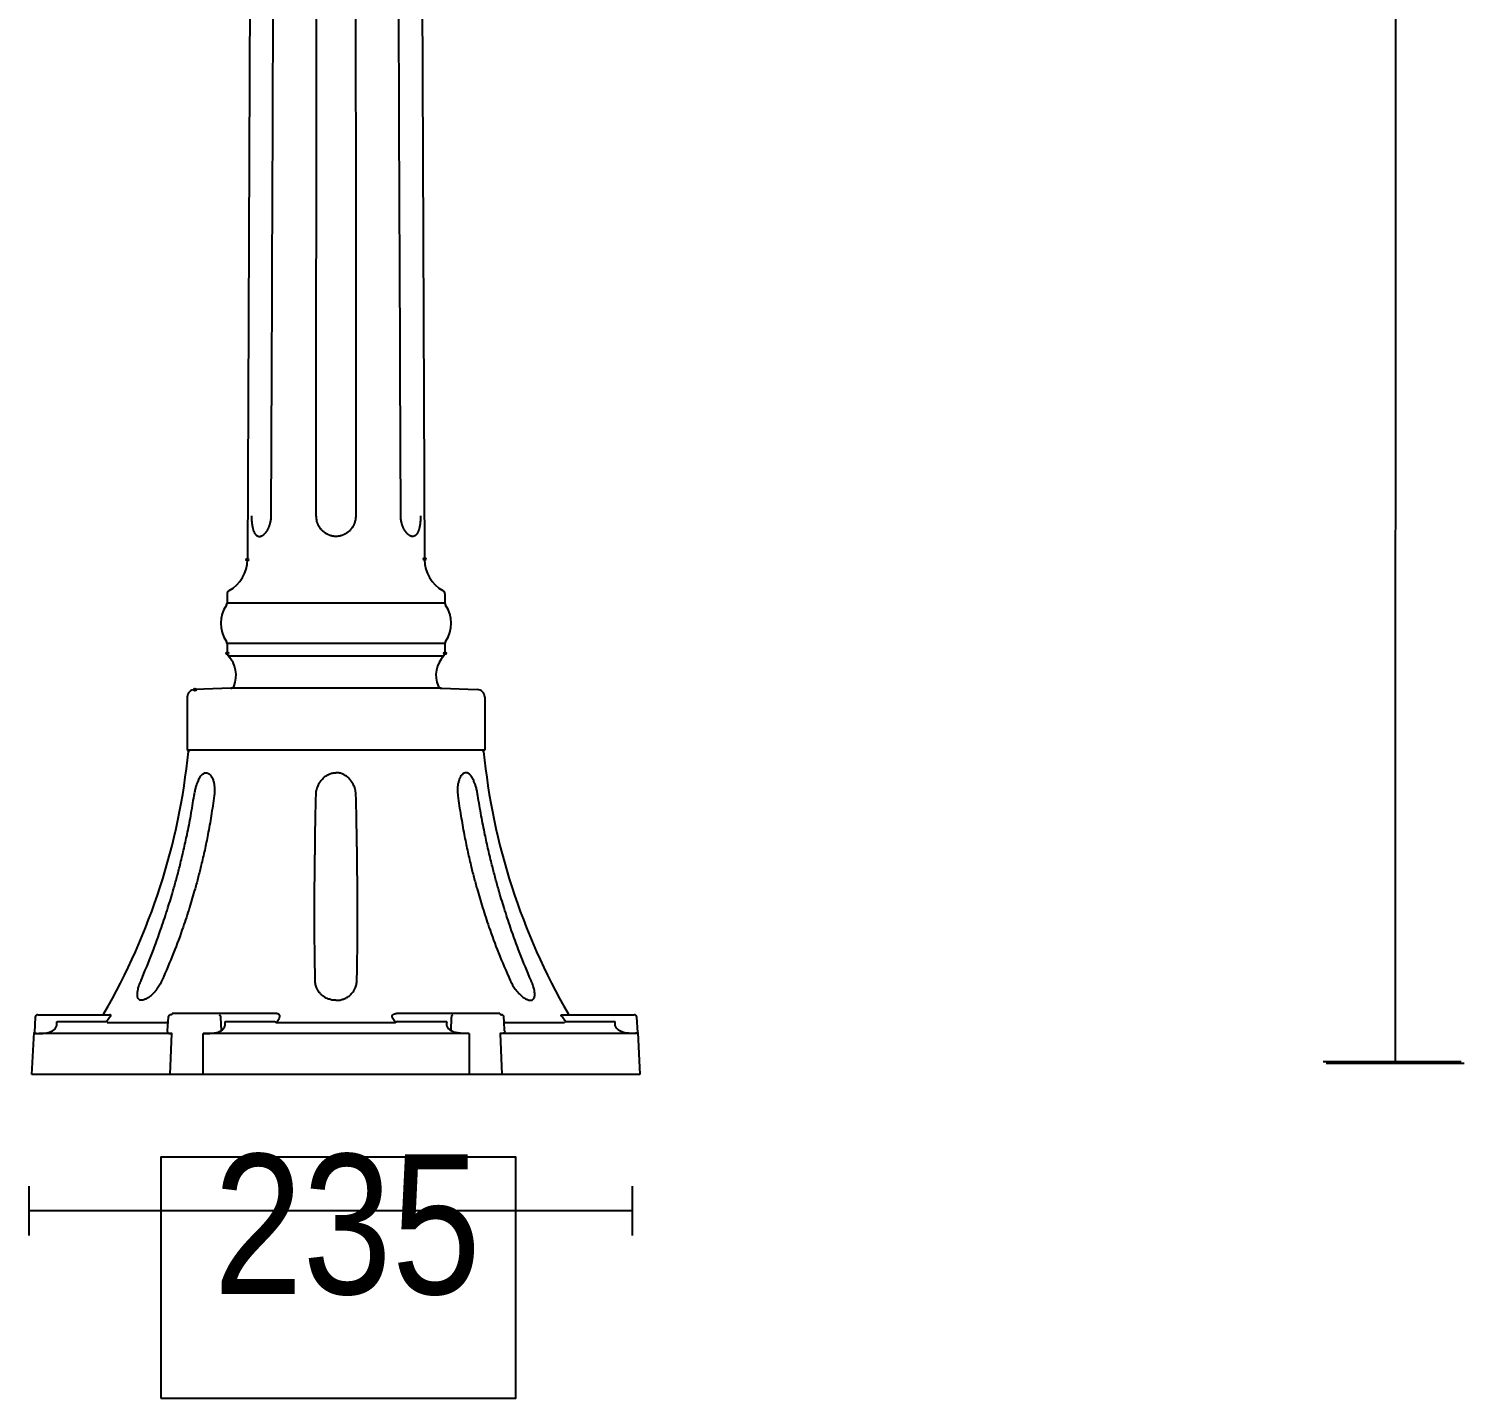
# Model space of a CAD drawing. Extents: x 0 to 144, y 0 to 403.
# Drawn here: x 34.3 to 136.5, y 0 to 97.5 of the extents above; entities that cross this region are included whole.
import ezdxf

# ---------------------------------------------------------------- set-up
doc = ezdxf.new("R2010")
doc.units = 0
doc.layers.add('LIVELLO_1', color=160, linetype='Continuous')
doc.styles.add('STD', font='txt')

# ---------------------------------------------------------------- blocks, each defined once
blk = doc.blocks.new('AI9-BLK1')
at = {"layer": 'LIVELLO_1', "color": 7}
for p, q in [((59.78, -13.07), (59.77, -177.64)), ((-21.36, -22.62), (-21.9, -141.8)), ((-9.83, -22.62), (-9.29, -141.8)), ((-23.34, -144.23), (-23.34, -144.88)), ((-7.85, -144.88), (-23.34, -144.88)), ((-7.85, -144.23), (-7.85, -144.88)), ((-7.85, -147.76), (-23.34, -147.76)), ((-23.34, -147.76), (-23.34, -148.46)), ((-7.85, -147.76), (-7.85, -148.46)), ((-23.26, -148.65), (-7.93, -148.65)), ((-23.09, -150.95), (-25.64, -151.04)), ((-21.93, -150.95), (-23.09, -150.95)), ((-8.1, -150.95), (-5.55, -151.04)), ((-26.18, -151.58), (-26.18, -155.36)), ((-5.01, -151.58), (-5.01, -155.36)), ((-26.18, -155.36), (-26.1, -155.36)), ((-5.01, -155.36), (-5.19, -155.36)), ((-37, -174.36), (-37.06, -175.44)), ((-36.82, -174.18), (-32.26, -174.18)), ((-35.44, -174.65), (-31.93, -174.65)), ((-32.26, -174.18), (-31.7, -174.18)), ((-27.56, -174.65), (-27.6, -175.32)), ((-27.54, -174.36), (-27.56, -174.65)), ((-19.89, -174.1), (-27.25, -174.1)), ((-23.81, -174.36), (-23.78, -175.32)), ((-23.48, -174.65), (-19.96, -174.65)), ((-3.94, -174.1), (-11.3, -174.1)), ((-11.23, -174.65), (-7.71, -174.65)), ((-7.41, -175.32), (-7.38, -174.36)), ((-3.64, -174.65), (-3.65, -174.36)), ((-3.6, -175.32), (-3.64, -174.65)), ((0.5, -174.18), (1.07, -174.18)), ((0.73, -174.65), (4.25, -174.65)), ((1.07, -174.18), (5.62, -174.18)), ((5.87, -175.44), (5.81, -174.36)), ((-37.23, -178.42), (-37.07, -175.45)), ((-31.87, -174.73), (-27.63, -174.73)), ((-25.06, -178.42), (-25.06, -175.52)), ((-19.84, -174.73), (-15.6, -174.73)), ((-15.6, -174.73), (-11.36, -174.73)), ((-6.13, -175.52), (-6.13, -178.42)), ((-3.56, -174.73), (0.67, -174.73)), ((5.88, -175.45), (6.03, -178.42)), ((54.65, -177.51), (64.47, -177.51)), ((54.86, -177.62), (64.68, -177.62)), ((-27.4, -178.42), (-37.23, -178.42)), ((-25.06, -178.42), (-27.4, -178.42)), ((-15.6, -178.42), (-25.06, -178.42)), ((-6.13, -178.42), (-15.6, -178.42)), ((-3.79, -178.42), (-6.13, -178.42)), ((6.03, -178.42), (-3.79, -178.42)), ((-37.46, -186.37), (-37.46, -189.88)), ((5.47, -186.37), (5.47, -189.88)), ((5.47, -188.13), (-37.46, -188.13))]:
    blk.add_line(p, q, dxfattribs=at)
for points in [[(-8.1, -150.95), (-9.26, -150.95), (-21.93, -150.95)], [(-5.19, -155.36), (-15.6, -155.36), (-26.1, -155.36)], [(-27.4, -178.42), (-27.27, -175.52), (-36.73, -175.52)], [(-6.13, -175.52), (-15.6, -175.52), (-25.06, -175.52)], [(5.54, -175.52), (-3.92, -175.52), (-3.79, -178.42)]]:
    blk.add_lwpolyline(points, dxfattribs=at)
blk.add_lwpolyline([(-28.07, -201.47), (-2.8, -201.47), (-2.8, -184.32), (-28.07, -184.32)], close=True, dxfattribs=at)
for centre, radius in [((-21.9, -141.8), 0.0837), ((-23.34, -148.46), 0.0849), ((-25.64, -151.04), 0.0821)]:
    blk.add_circle(centre, radius, dxfattribs=at)
for centre, major_axis, ratio in [((-9.29, -141.75), (0.0833, 0), 0.963833), ((-7.85, -148.46), (-0.0028, -0.0851), 0.965081)]:
    blk.add_ellipse(centre, major_axis=major_axis, ratio=ratio, dxfattribs=at)
for points, knots in [([(-20.21, -138.67), (-20.13, -120.09), (-20.06, -101.51), (-19.98, -82.93), (-19.91, -64.35), (-19.84, -45.77), (-19.76, -27.19)], [0, 0, 0, 0, 1, 1, 1, 2, 2, 2, 2]), ([(-17, -138.67), (-17, -120.09), (-16.99, -101.51), (-16.99, -82.93), (-16.99, -64.35), (-16.99, -45.77), (-16.99, -27.19)], [0, 0, 0, 0, 1, 1, 1, 2, 2, 2, 2]), ([(-14.2, -27.19), (-14.2, -45.77), (-14.2, -64.35), (-14.2, -82.93), (-14.2, -101.51), (-14.2, -120.09), (-14.19, -138.67)], [0, 0, 0, 0, 1, 1, 1, 2, 2, 2, 2]), ([(-10.99, -138.67), (-11.06, -120.09), (-11.14, -101.51), (-11.21, -82.93), (-11.29, -64.35), (-11.36, -45.77), (-11.43, -27.19)], [0, 0, 0, 0, 1, 1, 1, 2, 2, 2, 2]), ([(-21.61, -138.67), (-21.61, -138.73), (-21.61, -138.78), (-21.61, -138.84), (-21.61, -138.88), (-21.6, -138.94), (-21.6, -138.98), (-21.6, -139.02), (-21.6, -139.06), (-21.59, -139.1), (-21.59, -139.14), (-21.59, -139.18), (-21.58, -139.21), (-21.58, -139.24), (-21.57, -139.26), (-21.57, -139.29), (-21.57, -139.31), (-21.56, -139.34), (-21.56, -139.36), (-21.56, -139.39), (-21.55, -139.41), (-21.55, -139.43), (-21.54, -139.46), (-21.54, -139.49), (-21.53, -139.51), (-21.53, -139.54), (-21.52, -139.56), (-21.51, -139.58), (-21.51, -139.6), (-21.51, -139.63), (-21.5, -139.65), (-21.49, -139.67), (-21.49, -139.69), (-21.48, -139.71), (-21.47, -139.73), (-21.47, -139.75), (-21.46, -139.77), (-21.45, -139.79), (-21.44, -139.8), (-21.43, -139.83), (-21.43, -139.84), (-21.42, -139.86), (-21.41, -139.87), (-21.4, -139.89), (-21.39, -139.9), (-21.39, -139.92), (-21.38, -139.93), (-21.37, -139.95), (-21.36, -139.96), (-21.35, -139.97), (-21.34, -139.98), (-21.33, -139.99), (-21.32, -140), (-21.32, -140.01), (-21.3, -140.02), (-21.3, -140.03), (-21.28, -140.05), (-21.28, -140.05), (-21.26, -140.06), (-21.26, -140.07), (-21.24, -140.07), (-21.24, -140.09), (-21.23, -140.09), (-21.22, -140.1), (-21.2, -140.1), (-21.19, -140.11), (-21.18, -140.11), (-21.17, -140.12), (-21.16, -140.12), (-21.15, -140.13), (-21.14, -140.13), (-21.13, -140.13), (-21.12, -140.14), (-21.1, -140.14), (-21.1, -140.14), (-21.08, -140.14), (-21.07, -140.14), (-21.06, -140.14), (-21.05, -140.14), (-21.04, -140.14), (-21.03, -140.14), (-21.01, -140.14), (-21, -140.14), (-20.99, -140.14), (-20.98, -140.14), (-20.97, -140.13), (-20.96, -140.13), (-20.94, -140.13), (-20.93, -140.12), (-20.91, -140.12), (-20.91, -140.11), (-20.89, -140.11), (-20.88, -140.1), (-20.87, -140.1), (-20.86, -140.09), (-20.84, -140.09), (-20.83, -140.07), (-20.81, -140.07), (-20.81, -140.06), (-20.79, -140.05), (-20.78, -140.05), (-20.77, -140.03), (-20.75, -140.02), (-20.74, -140.01), (-20.73, -140), (-20.71, -139.99), (-20.7, -139.98), (-20.69, -139.97), (-20.68, -139.96), (-20.66, -139.95), (-20.65, -139.93), (-20.64, -139.92), (-20.62, -139.9), (-20.61, -139.88), (-20.6, -139.87), (-20.58, -139.86), (-20.57, -139.84), (-20.56, -139.82), (-20.54, -139.8), (-20.53, -139.79), (-20.52, -139.77), (-20.51, -139.75), (-20.5, -139.73), (-20.48, -139.71), (-20.47, -139.69), (-20.46, -139.67), (-20.45, -139.65), (-20.43, -139.62), (-20.42, -139.6), (-20.41, -139.58), (-20.4, -139.56), (-20.39, -139.54), (-20.38, -139.51), (-20.37, -139.49), (-20.36, -139.46), (-20.35, -139.43), (-20.33, -139.41), (-20.33, -139.39), (-20.32, -139.36), (-20.31, -139.34), (-20.3, -139.31), (-20.3, -139.29), (-20.29, -139.26), (-20.28, -139.24), (-20.28, -139.21), (-20.27, -139.18), (-20.26, -139.14), (-20.25, -139.1), (-20.24, -139.06), (-20.23, -139.02), (-20.23, -138.98), (-20.22, -138.94), (-20.22, -138.88), (-20.21, -138.84), (-20.21, -138.78), (-20.21, -138.73), (-20.21, -138.67)], [0, 0, 0, 0, 1, 1, 1, 2, 2, 2, 3, 3, 3, 4, 4, 4, 5, 5, 5, 6, 6, 6, 7, 7, 7, 8, 8, 8, 9, 9, 9, 10, 10, 10, 11, 11, 11, 12, 12, 12, 13, 13, 13, 14, 14, 14, 15, 15, 15, 16, 16, 16, 17, 17, 17, 18, 18, 18, 19, 19, 19, 20, 20, 20, 21, 21, 21, 22, 22, 22, 23, 23, 23, 24, 24, 24, 25, 25, 25, 26, 26, 26, 27, 27, 27, 28, 28, 28, 29, 29, 29, 30, 30, 30, 31, 31, 31, 32, 32, 32, 33, 33, 33, 34, 34, 34, 35, 35, 35, 36, 36, 36, 37, 37, 37, 38, 38, 38, 39, 39, 39, 40, 40, 40, 41, 41, 41, 42, 42, 42, 43, 43, 43, 44, 44, 44, 45, 45, 45, 46, 46, 46, 47, 47, 47, 48, 48, 48, 49, 49, 49, 50, 50, 50, 51, 51, 51, 52, 52, 52, 52]), ([(-15.6, -140.14), (-15.64, -140.14), (-15.68, -140.14), (-15.72, -140.14), (-15.75, -140.13), (-15.79, -140.13), (-15.83, -140.12), (-15.86, -140.12), (-15.89, -140.11), (-15.91, -140.1), (-15.94, -140.1), (-15.97, -140.09), (-16, -140.08), (-16.02, -140.07), (-16.03, -140.07), (-16.06, -140.06), (-16.07, -140.05), (-16.09, -140.05), (-16.11, -140.04), (-16.13, -140.03), (-16.16, -140.02), (-16.18, -140.01), (-16.2, -140), (-16.22, -139.99), (-16.23, -139.99), (-16.26, -139.97), (-16.28, -139.96), (-16.3, -139.95), (-16.32, -139.94), (-16.33, -139.92), (-16.35, -139.91), (-16.38, -139.9), (-16.4, -139.88), (-16.41, -139.87), (-16.44, -139.85), (-16.45, -139.84), (-16.47, -139.82), (-16.49, -139.8), (-16.51, -139.79), (-16.53, -139.77), (-16.55, -139.75), (-16.57, -139.73), (-16.59, -139.72), (-16.61, -139.7), (-16.62, -139.68), (-16.64, -139.66), (-16.66, -139.64), (-16.67, -139.62), (-16.69, -139.6), (-16.71, -139.58), (-16.72, -139.55), (-16.74, -139.53), (-16.75, -139.51), (-16.77, -139.49), (-16.78, -139.46), (-16.8, -139.44), (-16.81, -139.41), (-16.82, -139.39), (-16.84, -139.37), (-16.84, -139.35), (-16.86, -139.32), (-16.87, -139.3), (-16.88, -139.27), (-16.89, -139.24), (-16.9, -139.22), (-16.91, -139.2), (-16.92, -139.18), (-16.93, -139.14), (-16.94, -139.1), (-16.95, -139.07), (-16.95, -139.04), (-16.97, -139), (-16.97, -138.96), (-16.98, -138.92), (-16.99, -138.87), (-16.99, -138.83), (-16.99, -138.77), (-17, -138.72), (-17, -138.67)], [0, 0, 0, 0, 1, 1, 1, 2, 2, 2, 3, 3, 3, 4, 4, 4, 5, 5, 5, 6, 6, 6, 7, 7, 7, 8, 8, 8, 9, 9, 9, 10, 10, 10, 11, 11, 11, 12, 12, 12, 13, 13, 13, 14, 14, 14, 15, 15, 15, 16, 16, 16, 17, 17, 17, 18, 18, 18, 19, 19, 19, 20, 20, 20, 21, 21, 21, 22, 22, 22, 23, 23, 23, 24, 24, 24, 25, 25, 25, 26, 26, 26, 26]), ([(-14.19, -138.67), (-14.2, -138.72), (-14.2, -138.77), (-14.2, -138.83), (-14.2, -138.87), (-14.22, -138.92), (-14.22, -138.96), (-14.23, -139), (-14.24, -139.04), (-14.25, -139.07), (-14.26, -139.11), (-14.27, -139.14), (-14.28, -139.18), (-14.29, -139.2), (-14.29, -139.23), (-14.3, -139.24), (-14.32, -139.27), (-14.32, -139.3), (-14.34, -139.32), (-14.35, -139.35), (-14.36, -139.37), (-14.37, -139.39), (-14.39, -139.41), (-14.4, -139.44), (-14.41, -139.46), (-14.43, -139.49), (-14.44, -139.51), (-14.46, -139.53), (-14.47, -139.55), (-14.49, -139.58), (-14.51, -139.6), (-14.52, -139.62), (-14.54, -139.64), (-14.56, -139.66), (-14.57, -139.68), (-14.59, -139.7), (-14.61, -139.72), (-14.62, -139.74), (-14.65, -139.75), (-14.66, -139.78), (-14.68, -139.79), (-14.7, -139.81), (-14.72, -139.82), (-14.74, -139.84), (-14.76, -139.85), (-14.78, -139.87), (-14.8, -139.88), (-14.82, -139.9), (-14.84, -139.91), (-14.86, -139.92), (-14.88, -139.94), (-14.9, -139.95), (-14.92, -139.96), (-14.94, -139.97), (-14.96, -139.99), (-14.98, -139.99), (-15, -140), (-15.02, -140.01), (-15.04, -140.02), (-15.06, -140.03), (-15.08, -140.04), (-15.1, -140.05), (-15.12, -140.05), (-15.14, -140.06), (-15.16, -140.07), (-15.18, -140.07), (-15.2, -140.08), (-15.23, -140.09), (-15.25, -140.1), (-15.28, -140.1), (-15.31, -140.11), (-15.34, -140.12), (-15.36, -140.12), (-15.4, -140.13), (-15.44, -140.13), (-15.48, -140.14), (-15.52, -140.14), (-15.56, -140.14), (-15.6, -140.14)], [0, 0, 0, 0, 1, 1, 1, 2, 2, 2, 3, 3, 3, 4, 4, 4, 5, 5, 5, 6, 6, 6, 7, 7, 7, 8, 8, 8, 9, 9, 9, 10, 10, 10, 11, 11, 11, 12, 12, 12, 13, 13, 13, 14, 14, 14, 15, 15, 15, 16, 16, 16, 17, 17, 17, 18, 18, 18, 19, 19, 19, 20, 20, 20, 21, 21, 21, 22, 22, 22, 23, 23, 23, 24, 24, 24, 25, 25, 25, 26, 26, 26, 26]), ([(-9.59, -138.67), (-9.59, -138.67), (-9.59, -138.83), (-9.59, -138.83), (-9.59, -138.88), (-9.59, -138.94), (-9.59, -138.98), (-9.59, -139.02), (-9.6, -139.06), (-9.6, -139.1), (-9.61, -139.13), (-9.61, -139.17), (-9.61, -139.21), (-9.62, -139.24), (-9.62, -139.26), (-9.62, -139.28), (-9.63, -139.31), (-9.63, -139.33), (-9.63, -139.36), (-9.64, -139.39), (-9.64, -139.41), (-9.65, -139.43), (-9.65, -139.46), (-9.65, -139.49), (-9.66, -139.51), (-9.67, -139.54), (-9.67, -139.56), (-9.68, -139.58), (-9.68, -139.6), (-9.69, -139.63), (-9.7, -139.65), (-9.7, -139.67), (-9.71, -139.69), (-9.72, -139.71), (-9.72, -139.73), (-9.73, -139.75), (-9.74, -139.77), (-9.74, -139.79), (-9.75, -139.8), (-9.76, -139.82), (-9.77, -139.84), (-9.77, -139.86), (-9.78, -139.87), (-9.79, -139.88), (-9.8, -139.9), (-9.81, -139.92), (-9.82, -139.93), (-9.82, -139.95), (-9.83, -139.96), (-9.84, -139.97), (-9.85, -139.98), (-9.86, -139.99), (-9.87, -140), (-9.88, -140.01), (-9.89, -140.02), (-9.9, -140.03), (-9.91, -140.05), (-9.92, -140.05), (-9.93, -140.06), (-9.93, -140.07), (-9.95, -140.07), (-9.96, -140.09), (-9.97, -140.09), (-9.98, -140.1), (-9.99, -140.1), (-10, -140.11), (-10.01, -140.11), (-10.02, -140.12), (-10.03, -140.12), (-10.04, -140.13), (-10.05, -140.13), (-10.06, -140.13), (-10.08, -140.14), (-10.09, -140.14), (-10.1, -140.14), (-10.11, -140.14), (-10.12, -140.14), (-10.13, -140.14), (-10.14, -140.14), (-10.16, -140.14), (-10.17, -140.14), (-10.18, -140.14), (-10.19, -140.14), (-10.2, -140.14), (-10.22, -140.14), (-10.23, -140.13), (-10.24, -140.13), (-10.25, -140.12), (-10.26, -140.12), (-10.28, -140.12), (-10.29, -140.11), (-10.3, -140.11), (-10.31, -140.1), (-10.33, -140.1), (-10.34, -140.09), (-10.35, -140.09), (-10.36, -140.07), (-10.38, -140.07), (-10.39, -140.06), (-10.4, -140.05), (-10.41, -140.05), (-10.43, -140.03), (-10.44, -140.02), (-10.46, -140.01), (-10.47, -140), (-10.48, -139.99), (-10.49, -139.98), (-10.51, -139.97), (-10.52, -139.96), (-10.53, -139.95), (-10.55, -139.93), (-10.56, -139.92), (-10.57, -139.9), (-10.58, -139.88), (-10.6, -139.87), (-10.61, -139.86), (-10.62, -139.84), (-10.63, -139.82), (-10.65, -139.8), (-10.66, -139.79), (-10.67, -139.77), (-10.68, -139.75), (-10.7, -139.73), (-10.71, -139.71), (-10.72, -139.69), (-10.73, -139.67), (-10.74, -139.65), (-10.76, -139.63), (-10.77, -139.6), (-10.78, -139.58), (-10.79, -139.56), (-10.8, -139.54), (-10.81, -139.51), (-10.83, -139.49), (-10.83, -139.46), (-10.84, -139.43), (-10.86, -139.41), (-10.86, -139.39), (-10.87, -139.36), (-10.88, -139.34), (-10.89, -139.31), (-10.9, -139.29), (-10.91, -139.26), (-10.91, -139.24), (-10.92, -139.21), (-10.93, -139.18), (-10.94, -139.14), (-10.94, -139.1), (-10.95, -139.06), (-10.96, -139.02), (-10.96, -138.98), (-10.97, -138.94), (-10.98, -138.88), (-10.98, -138.84), (-10.99, -138.78), (-10.99, -138.73), (-10.99, -138.67)], [0, 0, 0, 0, 1, 1, 1, 2, 2, 2, 3, 3, 3, 4, 4, 4, 5, 5, 5, 6, 6, 6, 7, 7, 7, 8, 8, 8, 9, 9, 9, 10, 10, 10, 11, 11, 11, 12, 12, 12, 13, 13, 13, 14, 14, 14, 15, 15, 15, 16, 16, 16, 17, 17, 17, 18, 18, 18, 19, 19, 19, 20, 20, 20, 21, 21, 21, 22, 22, 22, 23, 23, 23, 24, 24, 24, 25, 25, 25, 26, 26, 26, 27, 27, 27, 28, 28, 28, 29, 29, 29, 30, 30, 30, 31, 31, 31, 32, 32, 32, 33, 33, 33, 34, 34, 34, 35, 35, 35, 36, 36, 36, 37, 37, 37, 38, 38, 38, 39, 39, 39, 40, 40, 40, 41, 41, 41, 42, 42, 42, 43, 43, 43, 44, 44, 44, 45, 45, 45, 46, 46, 46, 47, 47, 47, 48, 48, 48, 49, 49, 49, 50, 50, 50, 51, 51, 51, 52, 52, 52, 52]), ([(-23.09, -150.95), (-22.99, -150.95), (-22.89, -150.88), (-22.85, -150.78), (-22.56, -150.05), (-22.71, -149.22), (-23.26, -148.65)], [0, 0, 0, 0, 1, 1, 1, 2, 2, 2, 2]), ([(-25.69, -158.58), (-25.67, -158.48), (-25.66, -158.38), (-25.63, -158.27), (-25.61, -158.18), (-25.59, -158.08), (-25.56, -157.99), (-25.54, -157.91), (-25.52, -157.84), (-25.49, -157.77), (-25.47, -157.7), (-25.44, -157.63), (-25.42, -157.57), (-25.4, -157.52), (-25.38, -157.48), (-25.36, -157.44), (-25.34, -157.39), (-25.32, -157.35), (-25.29, -157.31), (-25.27, -157.28), (-25.25, -157.24), (-25.23, -157.21), (-25.21, -157.18), (-25.18, -157.15), (-25.16, -157.12), (-25.13, -157.1), (-25.11, -157.08), (-25.09, -157.06), (-25.07, -157.04), (-25.04, -157.02), (-25.02, -157.01), (-24.99, -156.99), (-24.97, -156.98), (-24.95, -156.97), (-24.92, -156.97), (-24.9, -156.96), (-24.87, -156.96), (-24.85, -156.96), (-24.83, -156.96), (-24.8, -156.96), (-24.78, -156.96), (-24.76, -156.97), (-24.73, -156.98), (-24.71, -156.99), (-24.69, -157), (-24.66, -157.01), (-24.64, -157.03), (-24.62, -157.05), (-24.6, -157.06), (-24.57, -157.08), (-24.55, -157.11), (-24.53, -157.14), (-24.51, -157.16), (-24.49, -157.19), (-24.47, -157.21), (-24.45, -157.25), (-24.43, -157.28), (-24.42, -157.32), (-24.4, -157.35), (-24.38, -157.39), (-24.37, -157.42), (-24.34, -157.5), (-24.32, -157.57), (-24.3, -157.64), (-24.28, -157.71), (-24.27, -157.79), (-24.26, -157.87), (-24.24, -157.98), (-24.23, -158.09), (-24.24, -158.21), (-24.24, -158.33), (-24.25, -158.46), (-24.26, -158.58)], [0, 0, 0, 0, 1, 1, 1, 2, 2, 2, 3, 3, 3, 4, 4, 4, 5, 5, 5, 6, 6, 6, 7, 7, 7, 8, 8, 8, 9, 9, 9, 10, 10, 10, 11, 11, 11, 12, 12, 12, 13, 13, 13, 14, 14, 14, 15, 15, 15, 16, 16, 16, 17, 17, 17, 18, 18, 18, 19, 19, 19, 20, 20, 20, 21, 21, 21, 22, 22, 22, 23, 23, 23, 24, 24, 24, 24]), ([(-17.02, -158.58), (-17.01, -158.45), (-17.01, -158.33), (-16.98, -158.21), (-16.95, -158.09), (-16.92, -157.98), (-16.87, -157.88), (-16.84, -157.8), (-16.8, -157.72), (-16.75, -157.65), (-16.71, -157.58), (-16.66, -157.52), (-16.61, -157.46), (-16.58, -157.42), (-16.55, -157.39), (-16.51, -157.35), (-16.48, -157.32), (-16.45, -157.28), (-16.41, -157.25), (-16.36, -157.22), (-16.31, -157.18), (-16.25, -157.15), (-16.2, -157.11), (-16.14, -157.08), (-16.08, -157.06), (-16.01, -157.02), (-15.93, -157), (-15.86, -156.98), (-15.77, -156.97), (-15.69, -156.96), (-15.6, -156.96)], [0, 0, 0, 0, 1, 1, 1, 2, 2, 2, 3, 3, 3, 4, 4, 4, 5, 5, 5, 6, 6, 6, 7, 7, 7, 8, 8, 8, 9, 9, 9, 10, 10, 10, 10]), ([(-14.18, -158.58), (-14.18, -158.45), (-14.19, -158.33), (-14.22, -158.21), (-14.24, -158.09), (-14.28, -157.98), (-14.32, -157.88), (-14.36, -157.8), (-14.4, -157.72), (-14.44, -157.65), (-14.49, -157.58), (-14.53, -157.52), (-14.58, -157.46), (-14.61, -157.42), (-14.65, -157.39), (-14.68, -157.35), (-14.71, -157.32), (-14.75, -157.28), (-14.79, -157.25), (-14.84, -157.22), (-14.88, -157.18), (-14.94, -157.15), (-14.99, -157.11), (-15.05, -157.08), (-15.11, -157.06), (-15.18, -157.02), (-15.26, -157), (-15.34, -156.98), (-15.42, -156.97), (-15.51, -156.96), (-15.6, -156.96)], [0, 0, 0, 0, 1, 1, 1, 2, 2, 2, 3, 3, 3, 4, 4, 4, 5, 5, 5, 6, 6, 6, 7, 7, 7, 8, 8, 8, 9, 9, 9, 10, 10, 10, 10]), ([(-5.51, -158.58), (-5.52, -158.48), (-5.54, -158.38), (-5.56, -158.27), (-5.59, -158.18), (-5.6, -158.08), (-5.63, -157.99), (-5.65, -157.91), (-5.68, -157.84), (-5.7, -157.77), (-5.72, -157.7), (-5.75, -157.63), (-5.78, -157.57), (-5.79, -157.52), (-5.81, -157.48), (-5.83, -157.44), (-5.86, -157.39), (-5.88, -157.35), (-5.9, -157.31), (-5.92, -157.28), (-5.94, -157.24), (-5.97, -157.21), (-5.98, -157.18), (-6.01, -157.15), (-6.04, -157.12), (-6.06, -157.1), (-6.08, -157.08), (-6.1, -157.06), (-6.13, -157.04), (-6.15, -157.02), (-6.18, -157.01), (-6.2, -156.99), (-6.22, -156.98), (-6.24, -156.97), (-6.27, -156.97), (-6.29, -156.96), (-6.32, -156.96), (-6.34, -156.96), (-6.37, -156.96), (-6.39, -156.96), (-6.41, -156.96), (-6.44, -156.97), (-6.46, -156.98), (-6.48, -156.99), (-6.51, -157), (-6.53, -157.01), (-6.56, -157.03), (-6.58, -157.05), (-6.6, -157.06), (-6.62, -157.08), (-6.64, -157.11), (-6.66, -157.14), (-6.69, -157.16), (-6.71, -157.19), (-6.73, -157.21), (-6.74, -157.25), (-6.76, -157.28), (-6.78, -157.32), (-6.8, -157.35), (-6.81, -157.39), (-6.83, -157.42), (-6.85, -157.5), (-6.88, -157.57), (-6.89, -157.64), (-6.91, -157.71), (-6.93, -157.79), (-6.94, -157.87), (-6.95, -157.98), (-6.96, -158.09), (-6.96, -158.21), (-6.96, -158.33), (-6.94, -158.46), (-6.93, -158.58)], [0, 0, 0, 0, 1, 1, 1, 2, 2, 2, 3, 3, 3, 4, 4, 4, 5, 5, 5, 6, 6, 6, 7, 7, 7, 8, 8, 8, 9, 9, 9, 10, 10, 10, 11, 11, 11, 12, 12, 12, 13, 13, 13, 14, 14, 14, 15, 15, 15, 16, 16, 16, 17, 17, 17, 18, 18, 18, 19, 19, 19, 20, 20, 20, 21, 21, 21, 22, 22, 22, 23, 23, 23, 24, 24, 24, 24]), ([(-29.47, -171.74), (-29.2, -171.09), (-28.93, -170.44), (-28.68, -169.79), (-28.45, -169.19), (-28.23, -168.58), (-28.02, -167.97), (-27.86, -167.51), (-27.71, -167.05), (-27.56, -166.58), (-27.42, -166.14), (-27.29, -165.7), (-27.16, -165.25), (-27.08, -164.97), (-27, -164.68), (-26.92, -164.39), (-26.84, -164.1), (-26.77, -163.81), (-26.69, -163.52), (-26.61, -163.17), (-26.52, -162.82), (-26.44, -162.46), (-26.35, -162.09), (-26.27, -161.72), (-26.19, -161.34), (-26.1, -160.9), (-26.01, -160.47), (-25.93, -160.02), (-25.85, -159.54), (-25.77, -159.06), (-25.69, -158.58)], [0, 0, 0, 0, 1, 1, 1, 2, 2, 2, 3, 3, 3, 4, 4, 4, 5, 5, 5, 6, 6, 6, 7, 7, 7, 8, 8, 8, 9, 9, 9, 10, 10, 10, 10]), ([(-24.26, -158.58), (-24.33, -159.07), (-24.4, -159.55), (-24.48, -160.03), (-24.55, -160.48), (-24.63, -160.92), (-24.72, -161.36), (-24.79, -161.73), (-24.86, -162.1), (-24.94, -162.47), (-25.02, -162.82), (-25.1, -163.18), (-25.19, -163.53), (-25.26, -163.81), (-25.33, -164.1), (-25.4, -164.38), (-25.47, -164.66), (-25.55, -164.94), (-25.63, -165.22), (-25.76, -165.66), (-25.89, -166.11), (-26.02, -166.55), (-26.17, -167.02), (-26.32, -167.48), (-26.48, -167.94), (-26.69, -168.55), (-26.91, -169.17), (-27.15, -169.77), (-27.42, -170.43), (-27.7, -171.09), (-27.99, -171.74)], [0, 0, 0, 0, 1, 1, 1, 2, 2, 2, 3, 3, 3, 4, 4, 4, 5, 5, 5, 6, 6, 6, 7, 7, 7, 8, 8, 8, 9, 9, 9, 10, 10, 10, 10]), ([(-17.08, -171.74), (-17.09, -171.08), (-17.1, -170.43), (-17.11, -169.77), (-17.12, -169.17), (-17.12, -168.56), (-17.12, -167.96), (-17.12, -167.5), (-17.12, -167.04), (-17.12, -166.58), (-17.12, -166.14), (-17.12, -165.7), (-17.12, -165.25), (-17.12, -164.97), (-17.12, -164.68), (-17.11, -164.39), (-17.11, -164.1), (-17.11, -163.81), (-17.1, -163.52), (-17.1, -163.17), (-17.09, -162.81), (-17.09, -162.45), (-17.09, -162.08), (-17.08, -161.71), (-17.08, -161.34), (-17.07, -160.9), (-17.06, -160.46), (-17.05, -160.02), (-17.05, -159.54), (-17.03, -159.06), (-17.02, -158.58)], [0, 0, 0, 0, 1, 1, 1, 2, 2, 2, 3, 3, 3, 4, 4, 4, 5, 5, 5, 6, 6, 6, 7, 7, 7, 8, 8, 8, 9, 9, 9, 10, 10, 10, 10]), ([(-14.11, -171.74), (-14.1, -171.08), (-14.09, -170.43), (-14.08, -169.77), (-14.07, -169.17), (-14.07, -168.56), (-14.07, -167.96), (-14.07, -167.5), (-14.07, -167.04), (-14.07, -166.58), (-14.07, -166.14), (-14.07, -165.7), (-14.07, -165.25), (-14.07, -164.97), (-14.08, -164.68), (-14.08, -164.39), (-14.08, -164.1), (-14.09, -163.81), (-14.09, -163.52), (-14.09, -163.17), (-14.1, -162.81), (-14.1, -162.45), (-14.11, -162.08), (-14.11, -161.71), (-14.12, -161.34), (-14.13, -160.9), (-14.13, -160.46), (-14.14, -160.02), (-14.15, -159.54), (-14.16, -159.06), (-14.18, -158.58)], [0, 0, 0, 0, 1, 1, 1, 2, 2, 2, 3, 3, 3, 4, 4, 4, 5, 5, 5, 6, 6, 6, 7, 7, 7, 8, 8, 8, 9, 9, 9, 10, 10, 10, 10]), ([(-6.93, -158.58), (-6.86, -159.07), (-6.8, -159.55), (-6.71, -160.03), (-6.64, -160.48), (-6.56, -160.92), (-6.48, -161.36), (-6.4, -161.73), (-6.33, -162.1), (-6.25, -162.47), (-6.17, -162.82), (-6.09, -163.18), (-6.01, -163.53), (-5.94, -163.81), (-5.87, -164.1), (-5.79, -164.38), (-5.72, -164.66), (-5.64, -164.94), (-5.56, -165.22), (-5.44, -165.66), (-5.31, -166.11), (-5.17, -166.55), (-5.02, -167.02), (-4.87, -167.48), (-4.72, -167.94), (-4.5, -168.55), (-4.28, -169.17), (-4.04, -169.77), (-3.77, -170.43), (-3.49, -171.09), (-3.2, -171.74)], [0, 0, 0, 0, 1, 1, 1, 2, 2, 2, 3, 3, 3, 4, 4, 4, 5, 5, 5, 6, 6, 6, 7, 7, 7, 8, 8, 8, 9, 9, 9, 10, 10, 10, 10]), ([(-1.72, -171.74), (-1.99, -171.09), (-2.26, -170.44), (-2.52, -169.79), (-2.75, -169.19), (-2.97, -168.58), (-3.18, -167.97), (-3.34, -167.51), (-3.49, -167.05), (-3.63, -166.58), (-3.77, -166.14), (-3.91, -165.7), (-4.04, -165.25), (-4.11, -164.97), (-4.2, -164.68), (-4.27, -164.39), (-4.35, -164.1), (-4.43, -163.81), (-4.5, -163.52), (-4.59, -163.17), (-4.67, -162.82), (-4.75, -162.46), (-4.84, -162.09), (-4.92, -161.72), (-5, -161.34), (-5.09, -160.9), (-5.18, -160.47), (-5.26, -160.02), (-5.35, -159.54), (-5.43, -159.06), (-5.51, -158.58)], [0, 0, 0, 0, 1, 1, 1, 2, 2, 2, 3, 3, 3, 4, 4, 4, 5, 5, 5, 6, 6, 6, 7, 7, 7, 8, 8, 8, 9, 9, 9, 10, 10, 10, 10]), ([(-27.99, -171.74), (-28.04, -171.86), (-28.1, -171.97), (-28.16, -172.07), (-28.22, -172.17), (-28.28, -172.26), (-28.35, -172.35), (-28.4, -172.42), (-28.45, -172.48), (-28.5, -172.55), (-28.55, -172.6), (-28.6, -172.66), (-28.66, -172.71), (-28.69, -172.75), (-28.73, -172.78), (-28.76, -172.81), (-28.8, -172.84), (-28.83, -172.87), (-28.87, -172.9), (-28.9, -172.93), (-28.94, -172.95), (-28.97, -172.97), (-29.01, -172.99), (-29.04, -173.02), (-29.08, -173.04), (-29.11, -173.05), (-29.14, -173.07), (-29.17, -173.08), (-29.2, -173.1), (-29.23, -173.11), (-29.26, -173.12), (-29.29, -173.13), (-29.32, -173.14), (-29.34, -173.14), (-29.37, -173.15), (-29.39, -173.15), (-29.42, -173.15), (-29.45, -173.15), (-29.47, -173.15), (-29.49, -173.15), (-29.51, -173.15), (-29.53, -173.14), (-29.55, -173.13), (-29.57, -173.12), (-29.59, -173.11), (-29.61, -173.1), (-29.63, -173.08), (-29.64, -173.07), (-29.66, -173.05), (-29.67, -173.03), (-29.68, -173.01), (-29.69, -172.98), (-29.7, -172.97), (-29.71, -172.94), (-29.72, -172.92), (-29.73, -172.89), (-29.73, -172.86), (-29.73, -172.83), (-29.73, -172.8), (-29.73, -172.77), (-29.73, -172.74), (-29.73, -172.68), (-29.73, -172.62), (-29.72, -172.56), (-29.71, -172.49), (-29.7, -172.42), (-29.68, -172.36), (-29.66, -172.25), (-29.63, -172.16), (-29.6, -172.06), (-29.56, -171.95), (-29.52, -171.85), (-29.47, -171.74)], [0, 0, 0, 0, 1, 1, 1, 2, 2, 2, 3, 3, 3, 4, 4, 4, 5, 5, 5, 6, 6, 6, 7, 7, 7, 8, 8, 8, 9, 9, 9, 10, 10, 10, 11, 11, 11, 12, 12, 12, 13, 13, 13, 14, 14, 14, 15, 15, 15, 16, 16, 16, 17, 17, 17, 18, 18, 18, 19, 19, 19, 20, 20, 20, 21, 21, 21, 22, 22, 22, 23, 23, 23, 24, 24, 24, 24]), ([(-15.6, -173.15), (-15.68, -173.15), (-15.76, -173.15), (-15.84, -173.14), (-15.91, -173.13), (-15.98, -173.11), (-16.05, -173.08), (-16.11, -173.07), (-16.16, -173.05), (-16.21, -173.02), (-16.27, -173), (-16.32, -172.98), (-16.37, -172.95), (-16.4, -172.93), (-16.44, -172.9), (-16.47, -172.88), (-16.5, -172.86), (-16.54, -172.83), (-16.57, -172.8), (-16.6, -172.78), (-16.64, -172.75), (-16.67, -172.72), (-16.7, -172.69), (-16.72, -172.66), (-16.75, -172.62), (-16.8, -172.57), (-16.83, -172.52), (-16.87, -172.47), (-16.9, -172.41), (-16.93, -172.35), (-16.96, -172.29), (-17, -172.21), (-17.03, -172.12), (-17.05, -172.03), (-17.07, -171.94), (-17.07, -171.84), (-17.08, -171.74)], [0, 0, 0, 0, 1, 1, 1, 2, 2, 2, 3, 3, 3, 4, 4, 4, 5, 5, 5, 6, 6, 6, 7, 7, 7, 8, 8, 8, 9, 9, 9, 10, 10, 10, 11, 11, 11, 12, 12, 12, 12]), ([(-15.6, -173.15), (-15.52, -173.15), (-15.43, -173.15), (-15.36, -173.14), (-15.29, -173.13), (-15.21, -173.11), (-15.14, -173.08), (-15.09, -173.07), (-15.03, -173.05), (-14.98, -173.02), (-14.93, -173), (-14.88, -172.98), (-14.83, -172.95), (-14.79, -172.93), (-14.76, -172.9), (-14.72, -172.88), (-14.69, -172.86), (-14.65, -172.83), (-14.62, -172.8), (-14.59, -172.78), (-14.56, -172.75), (-14.53, -172.72), (-14.5, -172.69), (-14.47, -172.66), (-14.44, -172.62), (-14.4, -172.57), (-14.36, -172.52), (-14.33, -172.47), (-14.29, -172.41), (-14.26, -172.35), (-14.23, -172.29), (-14.2, -172.21), (-14.17, -172.12), (-14.15, -172.03), (-14.13, -171.94), (-14.12, -171.84), (-14.11, -171.74)], [0, 0, 0, 0, 1, 1, 1, 2, 2, 2, 3, 3, 3, 4, 4, 4, 5, 5, 5, 6, 6, 6, 7, 7, 7, 8, 8, 8, 9, 9, 9, 10, 10, 10, 11, 11, 11, 12, 12, 12, 12]), ([(-3.2, -171.74), (-3.15, -171.86), (-3.09, -171.97), (-3.03, -172.07), (-2.98, -172.17), (-2.91, -172.26), (-2.85, -172.35), (-2.8, -172.42), (-2.75, -172.48), (-2.69, -172.55), (-2.64, -172.6), (-2.59, -172.66), (-2.53, -172.71), (-2.5, -172.75), (-2.46, -172.78), (-2.43, -172.81), (-2.4, -172.84), (-2.36, -172.87), (-2.32, -172.9), (-2.29, -172.93), (-2.26, -172.95), (-2.22, -172.97), (-2.19, -172.99), (-2.15, -173.02), (-2.12, -173.04), (-2.08, -173.05), (-2.06, -173.07), (-2.03, -173.08), (-1.99, -173.1), (-1.97, -173.11), (-1.93, -173.12), (-1.91, -173.13), (-1.88, -173.14), (-1.85, -173.14), (-1.82, -173.15), (-1.8, -173.15), (-1.77, -173.15), (-1.75, -173.15), (-1.72, -173.15), (-1.7, -173.15), (-1.68, -173.15), (-1.66, -173.14), (-1.64, -173.13), (-1.62, -173.12), (-1.6, -173.11), (-1.59, -173.1), (-1.57, -173.08), (-1.55, -173.07), (-1.54, -173.05), (-1.52, -173.03), (-1.51, -173.01), (-1.5, -172.98), (-1.49, -172.97), (-1.48, -172.94), (-1.48, -172.92), (-1.47, -172.89), (-1.46, -172.86), (-1.46, -172.83), (-1.46, -172.8), (-1.46, -172.77), (-1.46, -172.74), (-1.46, -172.68), (-1.46, -172.62), (-1.47, -172.56), (-1.48, -172.49), (-1.49, -172.42), (-1.51, -172.36), (-1.53, -172.25), (-1.56, -172.16), (-1.6, -172.06), (-1.63, -171.95), (-1.68, -171.85), (-1.72, -171.74)], [0, 0, 0, 0, 1, 1, 1, 2, 2, 2, 3, 3, 3, 4, 4, 4, 5, 5, 5, 6, 6, 6, 7, 7, 7, 8, 8, 8, 9, 9, 9, 10, 10, 10, 11, 11, 11, 12, 12, 12, 13, 13, 13, 14, 14, 14, 15, 15, 15, 16, 16, 16, 17, 17, 17, 18, 18, 18, 19, 19, 19, 20, 20, 20, 21, 21, 21, 22, 22, 22, 23, 23, 23, 24, 24, 24, 24]), ([(-35.45, -174.79), (-35.46, -174.76), (-35.46, -174.74), (-35.46, -174.72), (-35.45, -174.69), (-35.45, -174.67), (-35.44, -174.65)], [0, 0, 0, 0, 1, 1, 1, 2, 2, 2, 2]), ([(-31.93, -174.65), (-31.89, -174.6), (-31.86, -174.55), (-31.82, -174.5), (-31.79, -174.45), (-31.75, -174.41), (-31.72, -174.36)], [0, 0, 0, 0, 1, 1, 1, 2, 2, 2, 2]), ([(-31.93, -174.65), (-31.91, -174.66), (-31.9, -174.67), (-31.89, -174.68), (-31.88, -174.7), (-31.88, -174.71), (-31.87, -174.73)], [0, 0, 0, 0, 1, 1, 1, 2, 2, 2, 2]), ([(-31.72, -174.36), (-31.71, -174.35), (-31.69, -174.34), (-31.69, -174.33), (-31.67, -174.32), (-31.66, -174.31), (-31.65, -174.3), (-31.65, -174.29), (-31.64, -174.29), (-31.63, -174.28), (-31.63, -174.27), (-31.62, -174.26), (-31.62, -174.26), (-31.62, -174.25), (-31.62, -174.25), (-31.62, -174.25), (-31.61, -174.24), (-31.61, -174.24), (-31.61, -174.24), (-31.61, -174.24), (-31.61, -174.23), (-31.61, -174.23), (-31.62, -174.22), (-31.62, -174.22), (-31.62, -174.21), (-31.62, -174.21), (-31.62, -174.2), (-31.63, -174.2), (-31.63, -174.2), (-31.64, -174.2), (-31.65, -174.19), (-31.65, -174.19), (-31.66, -174.19), (-31.67, -174.19), (-31.68, -174.18), (-31.69, -174.18), (-31.7, -174.18)], [0, 0, 0, 0, 1, 1, 1, 2, 2, 2, 3, 3, 3, 4, 4, 4, 5, 5, 5, 6, 6, 6, 7, 7, 7, 8, 8, 8, 9, 9, 9, 10, 10, 10, 11, 11, 11, 12, 12, 12, 12]), ([(-27.63, -174.73), (-27.61, -174.72), (-27.6, -174.71), (-27.58, -174.7), (-27.57, -174.68), (-27.56, -174.66), (-27.56, -174.65)], [0, 0, 0, 0, 1, 1, 1, 2, 2, 2, 2]), ([(-27.25, -174.1), (-27.27, -174.12), (-27.28, -174.15), (-27.29, -174.16), (-27.31, -174.17), (-27.34, -174.18), (-27.36, -174.18)], [0, 0, 0, 0, 1, 1, 1, 2, 2, 2, 2]), ([(-23.9, -174.18), (-23.88, -174.2), (-23.84, -174.23), (-23.83, -174.25), (-23.81, -174.28), (-23.81, -174.32), (-23.81, -174.36)], [0, 0, 0, 0, 1, 1, 1, 2, 2, 2, 2]), ([(-23.48, -174.79), (-23.49, -174.76), (-23.49, -174.74), (-23.49, -174.72), (-23.49, -174.69), (-23.48, -174.67), (-23.48, -174.65)], [0, 0, 0, 0, 1, 1, 1, 2, 2, 2, 2]), ([(-19.96, -174.65), (-19.95, -174.66), (-19.93, -174.68), (-19.9, -174.69), (-19.88, -174.71), (-19.86, -174.72), (-19.84, -174.73)], [0, 0, 0, 0, 1, 1, 1, 2, 2, 2, 2]), ([(-19.64, -174.44), (-19.63, -174.42), (-19.62, -174.4), (-19.61, -174.38), (-19.61, -174.36), (-19.6, -174.34), (-19.59, -174.32), (-19.59, -174.31), (-19.59, -174.29), (-19.59, -174.28), (-19.59, -174.26), (-19.6, -174.25), (-19.6, -174.24), (-19.61, -174.23), (-19.61, -174.22), (-19.61, -174.21), (-19.62, -174.2), (-19.62, -174.2), (-19.63, -174.19), (-19.63, -174.18), (-19.64, -174.18), (-19.64, -174.17), (-19.65, -174.16), (-19.66, -174.16), (-19.67, -174.16), (-19.68, -174.15), (-19.69, -174.14), (-19.7, -174.13), (-19.72, -174.12), (-19.74, -174.12), (-19.75, -174.11), (-19.77, -174.11), (-19.79, -174.1), (-19.82, -174.1), (-19.84, -174.1), (-19.87, -174.1), (-19.89, -174.1)], [0, 0, 0, 0, 1, 1, 1, 2, 2, 2, 3, 3, 3, 4, 4, 4, 5, 5, 5, 6, 6, 6, 7, 7, 7, 8, 8, 8, 9, 9, 9, 10, 10, 10, 11, 11, 11, 12, 12, 12, 12]), ([(-19.84, -174.73), (-19.8, -174.68), (-19.77, -174.63), (-19.74, -174.58), (-19.71, -174.53), (-19.68, -174.49), (-19.64, -174.44)], [0, 0, 0, 0, 1, 1, 1, 2, 2, 2, 2]), ([(-11.55, -174.44), (-11.56, -174.42), (-11.57, -174.4), (-11.58, -174.38), (-11.59, -174.36), (-11.59, -174.34), (-11.6, -174.32), (-11.6, -174.31), (-11.6, -174.29), (-11.6, -174.28), (-11.6, -174.26), (-11.6, -174.25), (-11.59, -174.24), (-11.59, -174.23), (-11.59, -174.22), (-11.58, -174.21), (-11.58, -174.2), (-11.58, -174.2), (-11.57, -174.19), (-11.56, -174.18), (-11.56, -174.18), (-11.55, -174.17), (-11.54, -174.16), (-11.54, -174.16), (-11.53, -174.16), (-11.52, -174.15), (-11.5, -174.14), (-11.49, -174.13), (-11.47, -174.12), (-11.46, -174.12), (-11.44, -174.11), (-11.42, -174.11), (-11.4, -174.1), (-11.37, -174.1), (-11.35, -174.1), (-11.32, -174.1), (-11.3, -174.1)], [0, 0, 0, 0, 1, 1, 1, 2, 2, 2, 3, 3, 3, 4, 4, 4, 5, 5, 5, 6, 6, 6, 7, 7, 7, 8, 8, 8, 9, 9, 9, 10, 10, 10, 11, 11, 11, 12, 12, 12, 12]), ([(-11.36, -174.73), (-11.39, -174.68), (-11.42, -174.63), (-11.45, -174.58), (-11.48, -174.53), (-11.52, -174.49), (-11.55, -174.44)], [0, 0, 0, 0, 1, 1, 1, 2, 2, 2, 2]), ([(-11.23, -174.65), (-11.25, -174.66), (-11.27, -174.68), (-11.29, -174.69), (-11.31, -174.71), (-11.34, -174.72), (-11.36, -174.73)], [0, 0, 0, 0, 1, 1, 1, 2, 2, 2, 2]), ([(-7.71, -174.79), (-7.71, -174.76), (-7.7, -174.74), (-7.7, -174.72), (-7.7, -174.69), (-7.71, -174.67), (-7.71, -174.65)], [0, 0, 0, 0, 1, 1, 1, 2, 2, 2, 2]), ([(-7.29, -174.18), (-7.32, -174.2), (-7.35, -174.23), (-7.37, -174.25), (-7.38, -174.28), (-7.38, -174.32), (-7.38, -174.36)], [0, 0, 0, 0, 1, 1, 1, 2, 2, 2, 2]), ([(-3.94, -174.1), (-3.93, -174.12), (-3.92, -174.15), (-3.9, -174.16), (-3.88, -174.17), (-3.86, -174.18), (-3.83, -174.18)], [0, 0, 0, 0, 1, 1, 1, 2, 2, 2, 2]), ([(-3.56, -174.73), (-3.58, -174.72), (-3.6, -174.71), (-3.61, -174.7), (-3.62, -174.68), (-3.63, -174.66), (-3.64, -174.65)], [0, 0, 0, 0, 1, 1, 1, 2, 2, 2, 2]), ([(0.52, -174.36), (0.52, -174.35), (0.5, -174.34), (0.49, -174.33), (0.48, -174.32), (0.47, -174.31), (0.46, -174.3), (0.45, -174.29), (0.44, -174.29), (0.44, -174.28), (0.44, -174.27), (0.43, -174.26), (0.43, -174.26), (0.43, -174.25), (0.42, -174.25), (0.42, -174.25), (0.42, -174.24), (0.42, -174.24), (0.42, -174.24), (0.42, -174.24), (0.42, -174.23), (0.42, -174.23), (0.42, -174.22), (0.42, -174.22), (0.42, -174.21), (0.43, -174.21), (0.43, -174.2), (0.44, -174.2), (0.44, -174.2), (0.44, -174.2), (0.45, -174.19), (0.46, -174.19), (0.47, -174.19), (0.48, -174.19), (0.48, -174.18), (0.5, -174.18), (0.5, -174.18)], [0, 0, 0, 0, 1, 1, 1, 2, 2, 2, 3, 3, 3, 4, 4, 4, 5, 5, 5, 6, 6, 6, 7, 7, 7, 8, 8, 8, 9, 9, 9, 10, 10, 10, 11, 11, 11, 12, 12, 12, 12]), ([(0.73, -174.65), (0.7, -174.6), (0.67, -174.55), (0.63, -174.5), (0.59, -174.45), (0.56, -174.41), (0.52, -174.36)], [0, 0, 0, 0, 1, 1, 1, 2, 2, 2, 2]), ([(0.73, -174.65), (0.72, -174.66), (0.71, -174.67), (0.7, -174.68), (0.69, -174.7), (0.68, -174.71), (0.67, -174.73)], [0, 0, 0, 0, 1, 1, 1, 2, 2, 2, 2]), ([(4.26, -174.79), (4.26, -174.76), (4.26, -174.74), (4.26, -174.72), (4.26, -174.69), (4.26, -174.67), (4.25, -174.65)], [0, 0, 0, 0, 1, 1, 1, 2, 2, 2, 2]), ([(-37.02, -175.48), (-36.97, -175.49), (-36.93, -175.51), (-36.88, -175.52), (-36.83, -175.52), (-36.78, -175.52), (-36.73, -175.52)], [0, 0, 0, 0, 1, 1, 1, 2, 2, 2, 2]), ([(-37, -175.48), (-36.95, -175.49), (-36.91, -175.51), (-36.86, -175.51), (-36.81, -175.52), (-36.76, -175.52), (-36.72, -175.52), (-36.67, -175.52), (-36.64, -175.52), (-36.6, -175.51), (-36.56, -175.51), (-36.51, -175.51), (-36.48, -175.5), (-36.43, -175.5), (-36.38, -175.5), (-36.33, -175.49), (-36.28, -175.49), (-36.23, -175.48), (-36.18, -175.47), (-36.11, -175.46), (-36.05, -175.44), (-35.98, -175.42), (-35.92, -175.39), (-35.85, -175.36), (-35.78, -175.32)], [0, 0, 0, 0, 1, 1, 1, 2, 2, 2, 3, 3, 3, 4, 4, 4, 5, 5, 5, 6, 6, 6, 7, 7, 7, 8, 8, 8, 8]), ([(-35.78, -175.32), (-35.75, -175.3), (-35.71, -175.27), (-35.67, -175.25), (-35.65, -175.22), (-35.61, -175.19), (-35.59, -175.17), (-35.57, -175.14), (-35.55, -175.11), (-35.53, -175.08), (-35.51, -175.06), (-35.49, -175.02), (-35.48, -174.99), (-35.47, -174.96), (-35.46, -174.93), (-35.45, -174.9), (-35.45, -174.86), (-35.45, -174.82), (-35.45, -174.79)], [0, 0, 0, 0, 1, 1, 1, 2, 2, 2, 3, 3, 3, 4, 4, 4, 5, 5, 5, 6, 6, 6, 6]), ([(-27.6, -175.32), (-27.6, -175.34), (-27.6, -175.36), (-27.6, -175.37), (-27.6, -175.39), (-27.59, -175.41), (-27.58, -175.43), (-27.57, -175.44), (-27.56, -175.46), (-27.55, -175.47), (-27.53, -175.48), (-27.51, -175.49), (-27.49, -175.5), (-27.46, -175.5), (-27.44, -175.51), (-27.41, -175.51), (-27.4, -175.51), (-27.39, -175.51), (-27.37, -175.52), (-27.37, -175.52), (-27.33, -175.52), (-27.33, -175.52), (-27.33, -175.52), (-27.29, -175.52), (-27.29, -175.52), (-27.29, -175.52), (-27.27, -175.52), (-27.27, -175.52)], [0, 0, 0, 0, 1, 1, 1, 2, 2, 2, 3, 3, 3, 4, 4, 4, 5, 5, 5, 6, 6, 6, 7, 7, 7, 8, 8, 8, 9, 9, 9, 9]), ([(-25.06, -175.52), (-25.06, -175.52), (-25, -175.52), (-25, -175.52), (-25, -175.52), (-24.92, -175.52), (-24.92, -175.52), (-24.88, -175.52), (-24.84, -175.52), (-24.8, -175.51), (-24.76, -175.51), (-24.72, -175.51), (-24.67, -175.51), (-24.61, -175.5), (-24.53, -175.5), (-24.47, -175.49), (-24.39, -175.49), (-24.32, -175.48), (-24.25, -175.47), (-24.17, -175.46), (-24.09, -175.45), (-24.02, -175.43), (-23.93, -175.4), (-23.86, -175.36), (-23.78, -175.32)], [0, 0, 0, 0, 1, 1, 1, 2, 2, 2, 3, 3, 3, 4, 4, 4, 5, 5, 5, 6, 6, 6, 7, 7, 7, 8, 8, 8, 8]), ([(-23.78, -175.32), (-23.75, -175.3), (-23.71, -175.27), (-23.68, -175.25), (-23.65, -175.22), (-23.62, -175.19), (-23.6, -175.17), (-23.58, -175.14), (-23.56, -175.11), (-23.54, -175.08), (-23.53, -175.05), (-23.51, -175.02), (-23.5, -174.99), (-23.49, -174.96), (-23.48, -174.93), (-23.48, -174.9), (-23.48, -174.86), (-23.48, -174.82), (-23.48, -174.79)], [0, 0, 0, 0, 1, 1, 1, 2, 2, 2, 3, 3, 3, 4, 4, 4, 5, 5, 5, 6, 6, 6, 6]), ([(-7.41, -175.32), (-7.45, -175.3), (-7.48, -175.27), (-7.51, -175.25), (-7.54, -175.22), (-7.57, -175.19), (-7.59, -175.17), (-7.61, -175.14), (-7.63, -175.11), (-7.65, -175.08), (-7.67, -175.05), (-7.68, -175.02), (-7.7, -174.99), (-7.7, -174.96), (-7.71, -174.93), (-7.71, -174.9), (-7.72, -174.86), (-7.71, -174.82), (-7.71, -174.79)], [0, 0, 0, 0, 1, 1, 1, 2, 2, 2, 3, 3, 3, 4, 4, 4, 5, 5, 5, 6, 6, 6, 6]), ([(-6.13, -175.52), (-6.13, -175.52), (-6.19, -175.52), (-6.19, -175.52), (-6.19, -175.52), (-6.27, -175.52), (-6.27, -175.52), (-6.31, -175.52), (-6.35, -175.52), (-6.39, -175.51), (-6.44, -175.51), (-6.48, -175.51), (-6.52, -175.51), (-6.58, -175.5), (-6.66, -175.5), (-6.73, -175.49), (-6.8, -175.49), (-6.87, -175.48), (-6.94, -175.47), (-7.02, -175.46), (-7.1, -175.45), (-7.18, -175.43), (-7.26, -175.4), (-7.33, -175.36), (-7.41, -175.32)], [0, 0, 0, 0, 1, 1, 1, 2, 2, 2, 3, 3, 3, 4, 4, 4, 5, 5, 5, 6, 6, 6, 7, 7, 7, 8, 8, 8, 8]), ([(-3.6, -175.32), (-3.6, -175.34), (-3.59, -175.36), (-3.59, -175.37), (-3.6, -175.39), (-3.6, -175.41), (-3.61, -175.43), (-3.62, -175.44), (-3.63, -175.46), (-3.64, -175.47), (-3.66, -175.48), (-3.68, -175.49), (-3.71, -175.5), (-3.73, -175.5), (-3.76, -175.51), (-3.78, -175.51), (-3.79, -175.51), (-3.81, -175.51), (-3.82, -175.52), (-3.82, -175.52), (-3.87, -175.52), (-3.87, -175.52), (-3.87, -175.52), (-3.9, -175.52), (-3.9, -175.52), (-3.9, -175.52), (-3.92, -175.52), (-3.92, -175.52)], [0, 0, 0, 0, 1, 1, 1, 2, 2, 2, 3, 3, 3, 4, 4, 4, 5, 5, 5, 6, 6, 6, 7, 7, 7, 8, 8, 8, 9, 9, 9, 9]), ([(4.59, -175.32), (4.55, -175.3), (4.51, -175.27), (4.48, -175.25), (4.45, -175.22), (4.42, -175.19), (4.4, -175.17), (4.37, -175.14), (4.35, -175.11), (4.33, -175.08), (4.32, -175.06), (4.3, -175.02), (4.28, -174.99), (4.28, -174.96), (4.26, -174.93), (4.26, -174.9), (4.26, -174.86), (4.26, -174.82), (4.26, -174.79)], [0, 0, 0, 0, 1, 1, 1, 2, 2, 2, 3, 3, 3, 4, 4, 4, 5, 5, 5, 6, 6, 6, 6]), ([(5.81, -175.48), (5.76, -175.49), (5.71, -175.51), (5.66, -175.51), (5.61, -175.52), (5.56, -175.52), (5.52, -175.52), (5.48, -175.52), (5.44, -175.52), (5.41, -175.51), (5.36, -175.51), (5.32, -175.51), (5.28, -175.5), (5.23, -175.5), (5.19, -175.5), (5.14, -175.49), (5.08, -175.49), (5.04, -175.48), (4.98, -175.47), (4.92, -175.46), (4.86, -175.44), (4.79, -175.42), (4.72, -175.39), (4.66, -175.36), (4.59, -175.32)], [0, 0, 0, 0, 1, 1, 1, 2, 2, 2, 3, 3, 3, 4, 4, 4, 5, 5, 5, 6, 6, 6, 7, 7, 7, 8, 8, 8, 8]), ([(5.83, -175.48), (5.78, -175.49), (5.73, -175.51), (5.68, -175.52), (5.64, -175.52), (5.59, -175.52), (5.54, -175.52)], [0, 0, 0, 0, 1, 1, 1, 2, 2, 2, 2])]:
    blk.add_open_spline(points, degree=3, knots=knots, dxfattribs=at)
for points in [[(-23.2, -144), (-22.4, -143.55), (-21.9, -142.71), (-21.9, -141.8)], [(-9.29, -141.8), (-9.29, -142.71), (-8.79, -143.55), (-7.99, -144)], [(-23.2, -144), (-23.29, -144.04), (-23.34, -144.14), (-23.34, -144.23)], [(-7.85, -144.23), (-7.85, -144.14), (-7.9, -144.04), (-7.99, -144)], [(-23.39, -145.04), (-23.93, -145.81), (-23.93, -146.83), (-23.39, -147.61)], [(-23.39, -145.04), (-23.36, -144.99), (-23.34, -144.94), (-23.34, -144.88)], [(-7.85, -144.88), (-7.85, -144.94), (-7.84, -144.99), (-7.8, -145.04)], [(-7.8, -147.61), (-7.27, -146.83), (-7.27, -145.81), (-7.8, -145.04)], [(-23.34, -147.76), (-23.34, -147.71), (-23.36, -147.65), (-23.39, -147.61)], [(-7.8, -147.61), (-7.84, -147.65), (-7.85, -147.71), (-7.85, -147.76)], [(-23.34, -148.46), (-23.34, -148.53), (-23.31, -148.6), (-23.26, -148.65)], [(-7.93, -148.65), (-8.48, -149.22), (-8.64, -150.05), (-8.34, -150.78)], [(-7.93, -148.65), (-7.88, -148.6), (-7.85, -148.53), (-7.85, -148.46)], [(-25.64, -151.04), (-25.94, -151.04), (-26.18, -151.28), (-26.18, -151.58)], [(-8.34, -150.78), (-8.3, -150.88), (-8.21, -150.95), (-8.1, -150.95)], [(-5.01, -151.58), (-5.01, -151.28), (-5.26, -151.04), (-5.55, -151.04)], [(-32.11, -174.1), (-28.81, -168.37), (-26.75, -162.01), (-26.1, -155.44)], [(-26.01, -155.36), (-26.06, -155.36), (-26.09, -155.39), (-26.1, -155.44)], [(-5.1, -155.44), (-5.1, -155.39), (-5.14, -155.36), (-5.19, -155.36)], [(-5.1, -155.44), (-4.44, -162.01), (-2.39, -168.37), (0.91, -174.1)], [(-36.82, -174.18), (-36.92, -174.18), (-37, -174.26), (-37, -174.36)], [(-32.26, -174.18), (-32.2, -174.18), (-32.14, -174.15), (-32.11, -174.1)], [(-27.36, -174.18), (-27.46, -174.18), (-27.54, -174.26), (-27.54, -174.36)], [(-3.65, -174.36), (-3.65, -174.26), (-3.73, -174.18), (-3.83, -174.18)], [(0.91, -174.1), (0.94, -174.15), (1, -174.18), (1.07, -174.18)], [(5.81, -174.36), (5.8, -174.26), (5.72, -174.18), (5.62, -174.18)]]:
    blk.add_open_spline(points, degree=3, dxfattribs=at)
at = {"layer": 'LIVELLO_1', "color": 7, "insert": (-24.31, -184.1), "char_height": 9.9503, "attachment_point": 1, "style": 'STD'}
blk.add_mtext('\\fArial Narrow|b0|i0;\\H9.9503;\\C7;23\\H9.9503;5', dxfattribs=at)

msp = doc.modelspace()

# ---------------------------------------------------------------- block references
at = {"layer": 'LIVELLO_1', "color": 7}
msp.add_blockref('AI9-BLK1', (71.811293, 201.502774), dxfattribs=at)

doc.saveas('drawing.dxf')
